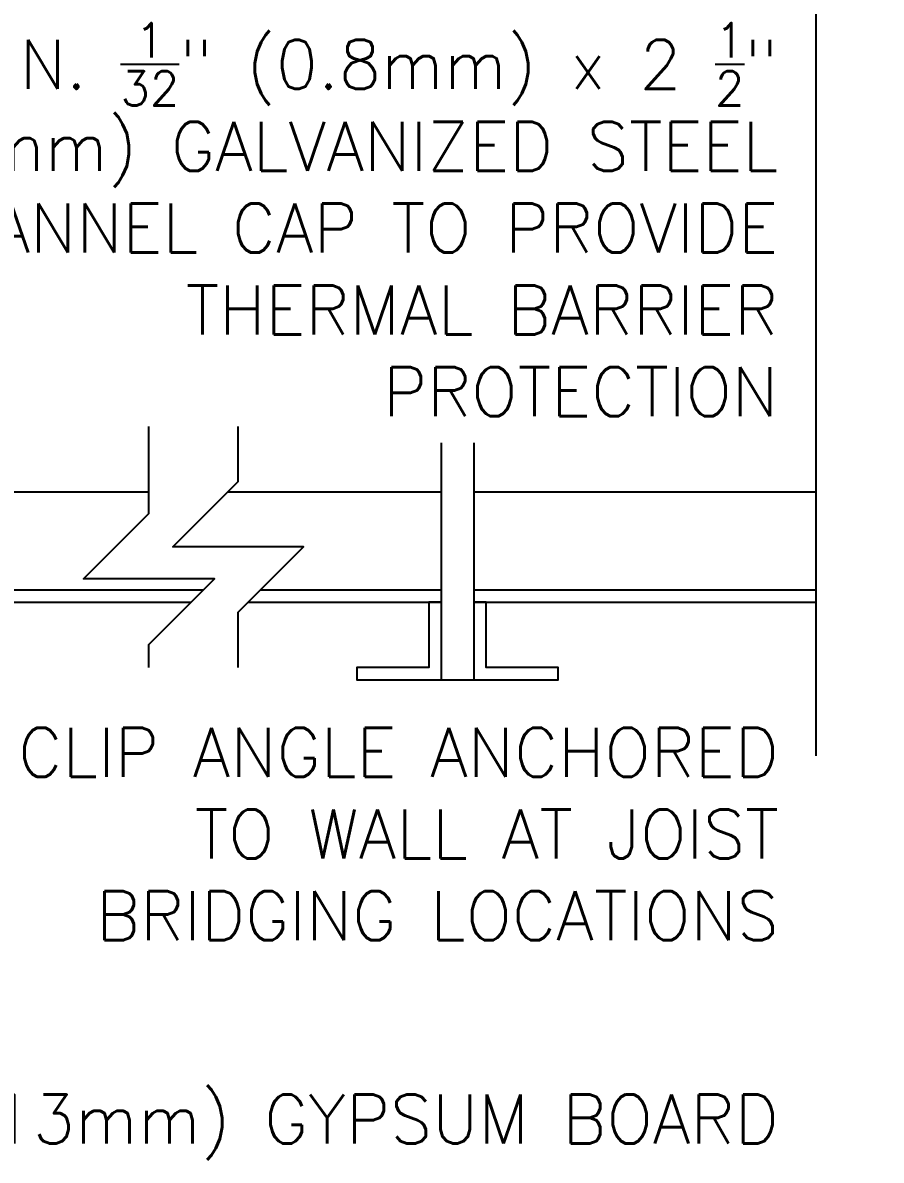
# Model space of a CAD drawing. Header units: inches. Extents: x 98.7 to 149.2, y 191.1 to 275.7.
# Drawn here: x 136.08 to 149.21, y 211.53 to 228.93 of the extents above; entities that cross this region are included whole.
import ezdxf

# ---------------------------------------------------------------- set-up
doc = ezdxf.new("R2010")
doc.units = ezdxf.units.IN
doc.header["$LTSCALE"] = 0.5
doc.header["$MEASUREMENT"] = 0
for name, color, linetype in [('line25', 2, 'Continuous'), ('LINE9', 9, 'Continuous'), ('TEXT', 4, 'Continuous')]:
    doc.layers.add(name, color=color, linetype=linetype)
doc.styles.add('ROMANS', font='romans.shx', dxfattribs={"height": 1.125})

msp = doc.modelspace()

# ---------------------------------------------------------------- linework, layer by layer
at = {"layer": 'line25'}
for p, q in [((130.9443698248143, 221.7587090651141), (138.0068620640951, 221.7587090651141)), ((139.2158367711233, 221.7587090651141), (142.4760031194188, 221.7587090651141)), ((142.9760031194189, 221.7587090651141), (148.2092824292224, 221.7587090651141)), ((130.9443698248143, 220.258709065114), (138.8413656218538, 220.258709065114)), ((139.7158367711232, 220.258709065114), (142.4760031194188, 220.258709065114)), ((142.9760031194189, 220.2587090651141), (148.2092824292224, 220.258709065114)), ((130.9443698248143, 220.0712090651141), (138.653865621854, 220.0712090651141)), ((139.5283367711233, 220.0712090651141), (142.4760031194188, 220.0712090651141)), ((142.9760031194189, 220.0712090651141), (148.2092824292224, 220.0712090651141))]:
    msp.add_line(p, q, dxfattribs=at)
at = {"layer": 'LINE9'}
for p, q in [((142.4760031194189, 222.5082091536822), (142.4760031194188, 218.8837090651141)), ((142.9760031194189, 222.5082091536822), (142.9760031194189, 218.8837090651141))]:
    msp.add_line(p, q, dxfattribs=at)
for points in [[(148.2092824292224, 248.0534141259125), (148.2092824292224, 233.1628509723964), (147.2092824292224, 232.1628509723964), (148.2092824292224, 232.1628509723964), (149.2092824292224, 232.1628509723964), (148.2092824292224, 231.1628509723964), (148.2092824292224, 217.7182840795345)], [(138.0071065893505, 219.0712090651141), (138.0067802495215, 219.4241236927817), (139.0067802495215, 220.4241236927817), (137.0067802495215, 220.4241236927817), (138.0067802495215, 221.4241236927817), (138.0071065893505, 222.7587090651141)], [(139.3720867711232, 219.0712090651141), (139.3720867711233, 219.9149590651141), (140.3720867711233, 220.9149590651141), (138.3720867711233, 220.9149590651141), (139.3720867711233, 221.9149590651141), (139.3720867711233, 222.7587090651141)], [(142.4760031194188, 220.0712090651141), (142.2885031194188, 220.0712090651141), (142.2885031194188, 219.0712090651141), (141.1865294352083, 219.0712090651141), (141.1865294352083, 218.8837090651141), (144.2654768036294, 218.8837090651141), (144.2654768036294, 219.0712090651141), (143.1635031194188, 219.0712090651141), (143.1635031194188, 220.0712090651141), (142.9760031194188, 220.0712090651141)]]:
    msp.add_lwpolyline(points, dxfattribs=at)

# ---------------------------------------------------------------- texts
at = {"layer": 'TEXT', "char_height": 0.75, "attachment_point": 6, "style": 'ROMANS'}
for s, insert, width in [('\\A1;MIN. {\\H0.7x;\\S1/32;}" (0.8mm) x 2 {\\H0.7x;\\S1/2;}" (63.5mm) GALVANIZED STEEL CHANNEL CAP TO PROVIDE THERMAL BARRIER PROTECTION  ', (147.6312468975723, 225.919773331017), 16.71575988027035), ('\\A1;CLIP ANGLE ANCHORED TO WALL AT JOIST BRIDGING LOCATIONS', (147.6420184951786, 216.5234507179899), 13.81114984583559), ('\\A1;{\\H0.7x;\\S1/2;}" (13mm) GYPSUM BOARD', (147.6420184951786, 212.1645933005529), 13.81114984583559)]:
    msp.add_mtext(s, dxfattribs=dict(at, insert=insert, width=width))

doc.saveas('drawing.dxf')
